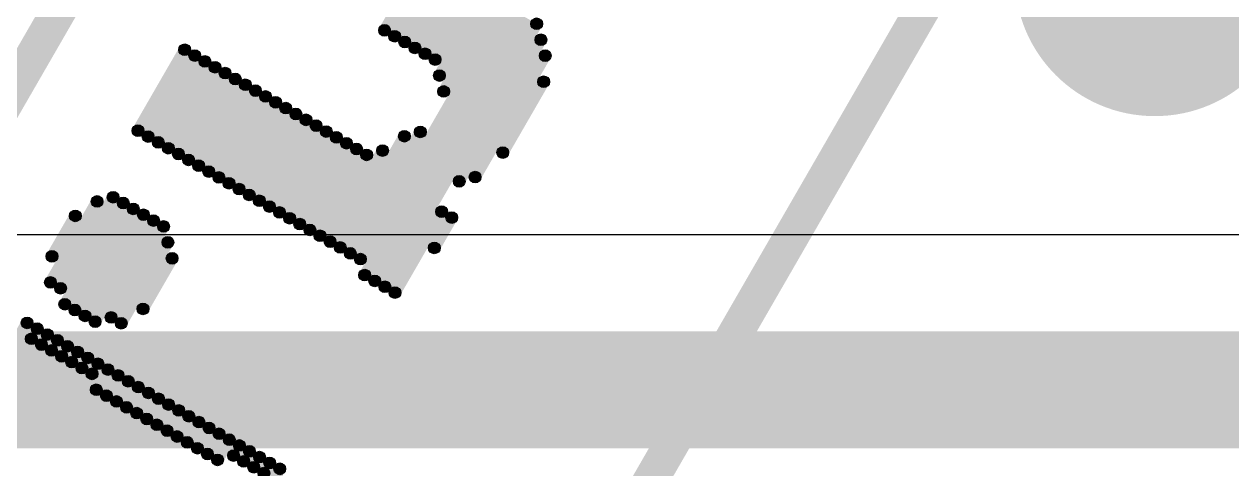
# Model space of a CAD drawing. Header units: millimetres. Extents: x -12 to 5350, y -10 to 5375.
# Drawn here: x -4.66 to -2.032, y -4.472 to -3.505 of the extents above; entities that cross this region are included whole.
import ezdxf

# ---------------------------------------------------------------- set-up
doc = ezdxf.new("R2010")
doc.units = ezdxf.units.MM
for name, color, linetype in [('BottomLayer', 5, 'Continuous'), ('BottomSolder', 6, 'Continuous'), ('TopLayer', 1, 'Continuous'), ('ViaHoleLayer', 16, 'Continuous')]:
    doc.layers.add(name, color=color, linetype=linetype)

# ---------------------------------------------------------------- blocks, each defined once
blk = doc.blocks.new('DUPPA_TOP_300X76_B_113')
at = {"layer": 'BottomSolder'}
for points in [[(0.254, -0.0635), (0.254, -0.0381), (7.366, -0.0381), (7.366, -0.0635)], [(0.2032, -0.0889), (0.2032, -0.0635), (7.4168, -0.0635), (7.4168, -0.0889)], [(0.1524, -0.1143), (0.1524, -0.0889), (7.4676, -0.0889), (7.4676, -0.1143)], [(5.0292, -0.3429), (5.0292, -0.3175), (5.1308, -0.3175), (5.1308, -0.3429)], [(4.826, -0.3683), (4.826, -0.3429), (4.8768, -0.3429), (4.8768, -0.3683)], [(4.9784, -0.3683), (4.9784, -0.3429), (5.1816, -0.3429), (5.1816, -0.3683)], [(5.3594, -0.3683), (5.3594, -0.3429), (5.5626, -0.3429), (5.5626, -0.3683)], [(4.8514, -0.3937), (4.8514, -0.3683), (4.8768, -0.3683), (4.8768, -0.3937)], [(4.8514, -0.4191), (4.8514, -0.3937), (4.8768, -0.3937), (4.8768, -0.4191)], [(4.953, -0.4191), (4.953, -0.3937), (5.207, -0.3937), (5.207, -0.4191)], [(4.9784, -0.3937), (4.9784, -0.3683), (5.207, -0.3683), (5.207, -0.3937)], [(5.3594, -0.3937), (5.3594, -0.3683), (5.5626, -0.3683), (5.5626, -0.3937)], [(5.3594, -0.4191), (5.3594, -0.3937), (5.5626, -0.3937), (5.5626, -0.4191)], [(4.8514, -0.4445), (4.8514, -0.4191), (4.8768, -0.4191), (4.8768, -0.4445)], [(4.953, -0.4445), (4.953, -0.4191), (5.207, -0.4191), (5.207, -0.4445)], [(5.3594, -0.4445), (5.3594, -0.4191), (5.5626, -0.4191), (5.5626, -0.4445)], [(4.8514, -0.4699), (4.8514, -0.4445), (4.8768, -0.4445), (4.8768, -0.4699)], [(4.953, -0.4699), (4.953, -0.4445), (5.207, -0.4445), (5.207, -0.4699)], [(5.3594, -0.4699), (5.3594, -0.4445), (5.5626, -0.4445), (5.5626, -0.4699)], [(4.8514, -0.4953), (4.8514, -0.4699), (4.8768, -0.4699), (4.8768, -0.4953)], [(4.953, -0.4953), (4.953, -0.4699), (5.207, -0.4699), (5.207, -0.4953)], [(5.3594, -0.4953), (5.3594, -0.4699), (5.5626, -0.4699), (5.5626, -0.4953)], [(4.8514, -0.5207), (4.8514, -0.4953), (4.8768, -0.4953), (4.8768, -0.5207)], [(4.9784, -0.5207), (4.9784, -0.4953), (5.207, -0.4953), (5.207, -0.5207)], [(5.3594, -0.5207), (5.3594, -0.4953), (5.5626, -0.4953), (5.5626, -0.5207)], [(4.8514, -0.5461), (4.8514, -0.5207), (4.8768, -0.5207), (4.8768, -0.5461)], [(4.9784, -0.5461), (4.9784, -0.5207), (5.1816, -0.5207), (5.1816, -0.5461)], [(5.3594, -0.5461), (5.3594, -0.5207), (5.5626, -0.5207), (5.5626, -0.5461)], [(4.826, -0.5715), (4.826, -0.5461), (4.8768, -0.5461), (4.8768, -0.5715)], [(5.0292, -0.5715), (5.0292, -0.5461), (5.1562, -0.5461), (5.1562, -0.5715)], [(5.3594, -0.5715), (5.3594, -0.5461), (5.5626, -0.5461), (5.5626, -0.5715)], [(4.826, -0.5969), (4.826, -0.5715), (4.8768, -0.5715), (4.8768, -0.5969)], [(5.3594, -0.5969), (5.3594, -0.5715), (5.5626, -0.5715), (5.5626, -0.5969)], [(4.826, -0.6223), (4.826, -0.5969), (4.8768, -0.5969), (4.8768, -0.6223)], [(5.3594, -0.6223), (5.3594, -0.5969), (5.5626, -0.5969), (5.5626, -0.6223)], [(4.826, -0.6477), (4.826, -0.6223), (4.8768, -0.6223), (4.8768, -0.6477)], [(5.3594, -0.6477), (5.3594, -0.6223), (5.5626, -0.6223), (5.5626, -0.6477)], [(4.826, -0.6731), (4.826, -0.6477), (4.8768, -0.6477), (4.8768, -0.6731)], [(5.3594, -0.6731), (5.3594, -0.6477), (5.5626, -0.6477), (5.5626, -0.6731)], [(4.826, -0.6985), (4.826, -0.6731), (4.8768, -0.6731), (4.8768, -0.6985)], [(5.3594, -0.6985), (5.3594, -0.6731), (5.5626, -0.6731), (5.5626, -0.6985)], [(4.826, -0.7239), (4.826, -0.6985), (4.8768, -0.6985), (4.8768, -0.7239)], [(5.3594, -0.7239), (5.3594, -0.6985), (5.5626, -0.6985), (5.5626, -0.7239)], [(5.8166, -0.7239), (5.8166, -0.6985), (6.0198, -0.6985), (6.0198, -0.7239)], [(4.826, -0.7493), (4.826, -0.7239), (4.8768, -0.7239), (4.8768, -0.7493)], [(5.3594, -0.7493), (5.3594, -0.7239), (5.5626, -0.7239), (5.5626, -0.7493)], [(5.8166, -0.7493), (5.8166, -0.7239), (6.0198, -0.7239), (6.0198, -0.7493)], [(4.826, -0.7747), (4.826, -0.7493), (4.8768, -0.7493), (4.8768, -0.7747)], [(5.3594, -0.7747), (5.3594, -0.7493), (5.5626, -0.7493), (5.5626, -0.7747)], [(5.8166, -0.7747), (5.8166, -0.7493), (6.0198, -0.7493), (6.0198, -0.7747)], [(4.826, -0.8001), (4.826, -0.7747), (4.8768, -0.7747), (4.8768, -0.8001)], [(5.3594, -0.8001), (5.3594, -0.7747), (5.5626, -0.7747), (5.5626, -0.8001)], [(5.8166, -0.8001), (5.8166, -0.7747), (6.0198, -0.7747), (6.0198, -0.8001)], [(4.826, -0.8255), (4.826, -0.8001), (4.8768, -0.8001), (4.8768, -0.8255)], [(5.3594, -0.8255), (5.3594, -0.8001), (5.5626, -0.8001), (5.5626, -0.8255)], [(5.8166, -0.8255), (5.8166, -0.8001), (6.0198, -0.8001), (6.0198, -0.8255)], [(4.826, -0.8509), (4.826, -0.8255), (4.8768, -0.8255), (4.8768, -0.8509)], [(5.3594, -0.8509), (5.3594, -0.8255), (5.588, -0.8255), (5.588, -0.8509)], [(5.8166, -0.8509), (5.8166, -0.8255), (6.0198, -0.8255), (6.0198, -0.8509)], [(4.826, -0.8763), (4.826, -0.8509), (4.8768, -0.8509), (4.8768, -0.8763)], [(5.3594, -0.8763), (5.3594, -0.8509), (5.6388, -0.8509), (5.6388, -0.8763)], [(5.7912, -0.8763), (5.7912, -0.8509), (6.0198, -0.8509), (6.0198, -0.8763)], [(4.8514, -0.9017), (4.8514, -0.8763), (4.8768, -0.8763), (4.8768, -0.9017)], [(5.3594, -0.9017), (5.3594, -0.8763), (5.6642, -0.8763), (5.6642, -0.9017)], [(5.7658, -0.9017), (5.7658, -0.8763), (6.0198, -0.8763), (6.0198, -0.9017)], [(4.8514, -0.9271), (4.8514, -0.9017), (4.8768, -0.9017), (4.8768, -0.9271)], [(5.3594, -0.9271), (5.3594, -0.9017), (6.0198, -0.9017), (6.0198, -0.9271)], [(4.8514, -0.9525), (4.8514, -0.9271), (4.8768, -0.9271), (4.8768, -0.9525)], [(5.334, -0.9525), (5.334, -0.9271), (6.0198, -0.9271), (6.0198, -0.9525)], [(4.8514, -0.9779), (4.8514, -0.9525), (4.8768, -0.9525), (4.8768, -0.9779)], [(5.334, -0.9779), (5.334, -0.9525), (5.9944, -0.9525), (5.9944, -0.9779)], [(4.8514, -1.0033), (4.8514, -0.9779), (4.8768, -0.9779), (4.8768, -1.0033)], [(5.334, -1.0033), (5.334, -0.9779), (5.9944, -0.9779), (5.9944, -1.0033)], [(5.334, -1.0287), (5.334, -1.0033), (5.5372, -1.0033), (5.5372, -1.0287)], [(5.6134, -1.0287), (5.6134, -1.0033), (5.969, -1.0033), (5.969, -1.0287)], [(5.461, -1.0541), (5.461, -1.0287), (5.5372, -1.0287), (5.5372, -1.0541)], [(5.6388, -1.0541), (5.6388, -1.0287), (5.9436, -1.0287), (5.9436, -1.0541)], [(5.715, -1.0795), (5.715, -1.0541), (5.8928, -1.0541), (5.8928, -1.0795)], [(0.1524, -1.6891), (0.1524, -1.6637), (7.4676, -1.6637), (7.4676, -1.6891)], [(0.2032, -1.7145), (0.2032, -1.6891), (7.4168, -1.6891), (7.4168, -1.7145)], [(0.254, -1.7399), (0.254, -1.7145), (7.366, -1.7145), (7.366, -1.7399)]]:
    blk.add_hatch(color=6, dxfattribs=at).paths.add_polyline_path(points)
h = blk.add_hatch(color=6, dxfattribs=at)
edge = h.paths.add_edge_path()
edge.add_arc((5.0292, -0.3302), 0.0127, 0, 360)
h = blk.add_hatch(color=6, dxfattribs=at)
edge = h.paths.add_edge_path()
edge.add_arc((5.1308, -0.3302), 0.0127, 0, 360)
h = blk.add_hatch(color=6, dxfattribs=at)
edge = h.paths.add_edge_path()
edge.add_arc((4.8768, -0.3556), 0.0127, 0, 360)
h = blk.add_hatch(color=6, dxfattribs=at)
edge = h.paths.add_edge_path()
edge.add_arc((4.9784, -0.3556), 0.0127, 0, 360)
h = blk.add_hatch(color=6, dxfattribs=at)
edge = h.paths.add_edge_path()
edge.add_arc((5.1816, -0.3556), 0.0127, 0, 360)
h = blk.add_hatch(color=6, dxfattribs=at)
edge = h.paths.add_edge_path()
edge.add_arc((5.3594, -0.3556), 0.0127, 0, 360)
h = blk.add_hatch(color=6, dxfattribs=at)
edge = h.paths.add_edge_path()
edge.add_arc((5.5626, -0.3556), 0.0127, 0, 360)
h = blk.add_hatch(color=6, dxfattribs=at)
edge = h.paths.add_edge_path()
edge.add_arc((4.8514, -0.381), 0.0127, 0, 360)
h = blk.add_hatch(color=6, dxfattribs=at)
edge = h.paths.add_edge_path()
edge.add_arc((4.8514, -0.4064), 0.0127, 0, 360)
h = blk.add_hatch(color=6, dxfattribs=at)
edge = h.paths.add_edge_path()
edge.add_arc((4.8768, -0.381), 0.0127, 0, 360)
h = blk.add_hatch(color=6, dxfattribs=at)
edge = h.paths.add_edge_path()
edge.add_arc((4.8768, -0.4064), 0.0127, 0, 360)
h = blk.add_hatch(color=6, dxfattribs=at)
edge = h.paths.add_edge_path()
edge.add_arc((4.953, -0.4064), 0.0127, 0, 360)
h = blk.add_hatch(color=6, dxfattribs=at)
edge = h.paths.add_edge_path()
edge.add_arc((4.9784, -0.381), 0.0127, 0, 360)
h = blk.add_hatch(color=6, dxfattribs=at)
edge = h.paths.add_edge_path()
edge.add_arc((5.207, -0.381), 0.0127, 0, 360)
h = blk.add_hatch(color=6, dxfattribs=at)
edge = h.paths.add_edge_path()
edge.add_arc((5.207, -0.4064), 0.0127, 0, 360)
h = blk.add_hatch(color=6, dxfattribs=at)
edge = h.paths.add_edge_path()
edge.add_arc((5.3594, -0.381), 0.0127, 0, 360)
h = blk.add_hatch(color=6, dxfattribs=at)
edge = h.paths.add_edge_path()
edge.add_arc((5.3594, -0.4064), 0.0127, 0, 360)
h = blk.add_hatch(color=6, dxfattribs=at)
edge = h.paths.add_edge_path()
edge.add_arc((5.5626, -0.381), 0.0127, 0, 360)
h = blk.add_hatch(color=6, dxfattribs=at)
edge = h.paths.add_edge_path()
edge.add_arc((5.5626, -0.4064), 0.0127, 0, 360)
h = blk.add_hatch(color=6, dxfattribs=at)
edge = h.paths.add_edge_path()
edge.add_arc((4.8514, -0.4318), 0.0127, 0, 360)
h = blk.add_hatch(color=6, dxfattribs=at)
edge = h.paths.add_edge_path()
edge.add_arc((4.8768, -0.4318), 0.0127, 0, 360)
h = blk.add_hatch(color=6, dxfattribs=at)
edge = h.paths.add_edge_path()
edge.add_arc((4.953, -0.4318), 0.0127, 0, 360)
h = blk.add_hatch(color=6, dxfattribs=at)
edge = h.paths.add_edge_path()
edge.add_arc((5.207, -0.4318), 0.0127, 0, 360)
h = blk.add_hatch(color=6, dxfattribs=at)
edge = h.paths.add_edge_path()
edge.add_arc((5.3594, -0.4318), 0.0127, 0, 360)
h = blk.add_hatch(color=6, dxfattribs=at)
edge = h.paths.add_edge_path()
edge.add_arc((5.5626, -0.4318), 0.0127, 0, 360)
h = blk.add_hatch(color=6, dxfattribs=at)
edge = h.paths.add_edge_path()
edge.add_arc((4.8514, -0.4572), 0.0127, 0, 360)
h = blk.add_hatch(color=6, dxfattribs=at)
edge = h.paths.add_edge_path()
edge.add_arc((4.8768, -0.4572), 0.0127, 0, 360)
h = blk.add_hatch(color=6, dxfattribs=at)
edge = h.paths.add_edge_path()
edge.add_arc((4.953, -0.4572), 0.0127, 0, 360)
h = blk.add_hatch(color=6, dxfattribs=at)
edge = h.paths.add_edge_path()
edge.add_arc((5.207, -0.4572), 0.0127, 0, 360)
h = blk.add_hatch(color=6, dxfattribs=at)
edge = h.paths.add_edge_path()
edge.add_arc((5.3594, -0.4572), 0.0127, 0, 360)
h = blk.add_hatch(color=6, dxfattribs=at)
edge = h.paths.add_edge_path()
edge.add_arc((5.5626, -0.4572), 0.0127, 0, 360)
h = blk.add_hatch(color=6, dxfattribs=at)
edge = h.paths.add_edge_path()
edge.add_arc((4.8514, -0.4826), 0.0127, 0, 360)
h = blk.add_hatch(color=6, dxfattribs=at)
edge = h.paths.add_edge_path()
edge.add_arc((4.8768, -0.4826), 0.0127, 0, 360)
h = blk.add_hatch(color=6, dxfattribs=at)
edge = h.paths.add_edge_path()
edge.add_arc((4.953, -0.4826), 0.0127, 0, 360)
h = blk.add_hatch(color=6, dxfattribs=at)
edge = h.paths.add_edge_path()
edge.add_arc((5.207, -0.4826), 0.0127, 0, 360)
h = blk.add_hatch(color=6, dxfattribs=at)
edge = h.paths.add_edge_path()
edge.add_arc((5.3594, -0.4826), 0.0127, 0, 360)
h = blk.add_hatch(color=6, dxfattribs=at)
edge = h.paths.add_edge_path()
edge.add_arc((5.5626, -0.4826), 0.0127, 0, 360)
h = blk.add_hatch(color=6, dxfattribs=at)
edge = h.paths.add_edge_path()
edge.add_arc((4.8514, -0.508), 0.0127, 0, 360)
h = blk.add_hatch(color=6, dxfattribs=at)
edge = h.paths.add_edge_path()
edge.add_arc((4.8768, -0.508), 0.0127, 0, 360)
h = blk.add_hatch(color=6, dxfattribs=at)
edge = h.paths.add_edge_path()
edge.add_arc((4.9784, -0.508), 0.0127, 0, 360)
h = blk.add_hatch(color=6, dxfattribs=at)
edge = h.paths.add_edge_path()
edge.add_arc((5.207, -0.508), 0.0127, 0, 360)
h = blk.add_hatch(color=6, dxfattribs=at)
edge = h.paths.add_edge_path()
edge.add_arc((5.3594, -0.508), 0.0127, 0, 360)
h = blk.add_hatch(color=6, dxfattribs=at)
edge = h.paths.add_edge_path()
edge.add_arc((5.5626, -0.508), 0.0127, 0, 360)
h = blk.add_hatch(color=6, dxfattribs=at)
edge = h.paths.add_edge_path()
edge.add_arc((4.8514, -0.5334), 0.0127, 0, 360)
h = blk.add_hatch(color=6, dxfattribs=at)
edge = h.paths.add_edge_path()
edge.add_arc((4.8768, -0.5334), 0.0127, 0, 360)
h = blk.add_hatch(color=6, dxfattribs=at)
edge = h.paths.add_edge_path()
edge.add_arc((4.9784, -0.5334), 0.0127, 0, 360)
h = blk.add_hatch(color=6, dxfattribs=at)
edge = h.paths.add_edge_path()
edge.add_arc((5.1816, -0.5334), 0.0127, 0, 360)
h = blk.add_hatch(color=6, dxfattribs=at)
edge = h.paths.add_edge_path()
edge.add_arc((5.3594, -0.5334), 0.0127, 0, 360)
h = blk.add_hatch(color=6, dxfattribs=at)
edge = h.paths.add_edge_path()
edge.add_arc((5.5626, -0.5334), 0.0127, 0, 360)
h = blk.add_hatch(color=6, dxfattribs=at)
edge = h.paths.add_edge_path()
edge.add_arc((4.826, -0.5588), 0.0127, 0, 360)
h = blk.add_hatch(color=6, dxfattribs=at)
edge = h.paths.add_edge_path()
edge.add_arc((4.8768, -0.5588), 0.0127, 0, 360)
h = blk.add_hatch(color=6, dxfattribs=at)
edge = h.paths.add_edge_path()
edge.add_arc((5.0292, -0.5588), 0.0127, 0, 360)
h = blk.add_hatch(color=6, dxfattribs=at)
edge = h.paths.add_edge_path()
edge.add_arc((5.1562, -0.5588), 0.0127, 0, 360)
h = blk.add_hatch(color=6, dxfattribs=at)
edge = h.paths.add_edge_path()
edge.add_arc((5.3594, -0.5588), 0.0127, 0, 360)
h = blk.add_hatch(color=6, dxfattribs=at)
edge = h.paths.add_edge_path()
edge.add_arc((5.5626, -0.5588), 0.0127, 0, 360)
h = blk.add_hatch(color=6, dxfattribs=at)
edge = h.paths.add_edge_path()
edge.add_arc((4.826, -0.5842), 0.0127, 0, 360)
h = blk.add_hatch(color=6, dxfattribs=at)
edge = h.paths.add_edge_path()
edge.add_arc((4.8768, -0.5842), 0.0127, 0, 360)
h = blk.add_hatch(color=6, dxfattribs=at)
edge = h.paths.add_edge_path()
edge.add_arc((5.3594, -0.5842), 0.0127, 0, 360)
h = blk.add_hatch(color=6, dxfattribs=at)
edge = h.paths.add_edge_path()
edge.add_arc((5.5626, -0.5842), 0.0127, 0, 360)
h = blk.add_hatch(color=6, dxfattribs=at)
edge = h.paths.add_edge_path()
edge.add_arc((4.826, -0.6096), 0.0127, 0, 360)
h = blk.add_hatch(color=6, dxfattribs=at)
edge = h.paths.add_edge_path()
edge.add_arc((4.8768, -0.6096), 0.0127, 0, 360)
h = blk.add_hatch(color=6, dxfattribs=at)
edge = h.paths.add_edge_path()
edge.add_arc((5.3594, -0.6096), 0.0127, 0, 360)
h = blk.add_hatch(color=6, dxfattribs=at)
edge = h.paths.add_edge_path()
edge.add_arc((5.5626, -0.6096), 0.0127, 0, 360)
h = blk.add_hatch(color=6, dxfattribs=at)
edge = h.paths.add_edge_path()
edge.add_arc((4.826, -0.635), 0.0127, 0, 360)
h = blk.add_hatch(color=6, dxfattribs=at)
edge = h.paths.add_edge_path()
edge.add_arc((4.8768, -0.635), 0.0127, 0, 360)
h = blk.add_hatch(color=6, dxfattribs=at)
edge = h.paths.add_edge_path()
edge.add_arc((5.3594, -0.635), 0.0127, 0, 360)
h = blk.add_hatch(color=6, dxfattribs=at)
edge = h.paths.add_edge_path()
edge.add_arc((5.5626, -0.635), 0.0127, 0, 360)
h = blk.add_hatch(color=6, dxfattribs=at)
edge = h.paths.add_edge_path()
edge.add_arc((4.826, -0.6604), 0.0127, 0, 360)
h = blk.add_hatch(color=6, dxfattribs=at)
edge = h.paths.add_edge_path()
edge.add_arc((4.8768, -0.6604), 0.0127, 0, 360)
h = blk.add_hatch(color=6, dxfattribs=at)
edge = h.paths.add_edge_path()
edge.add_arc((5.3594, -0.6604), 0.0127, 0, 360)
h = blk.add_hatch(color=6, dxfattribs=at)
edge = h.paths.add_edge_path()
edge.add_arc((5.5626, -0.6604), 0.0127, 0, 360)
h = blk.add_hatch(color=6, dxfattribs=at)
edge = h.paths.add_edge_path()
edge.add_arc((4.826, -0.6858), 0.0127, 0, 360)
h = blk.add_hatch(color=6, dxfattribs=at)
edge = h.paths.add_edge_path()
edge.add_arc((4.8768, -0.6858), 0.0127, 0, 360)
h = blk.add_hatch(color=6, dxfattribs=at)
edge = h.paths.add_edge_path()
edge.add_arc((5.3594, -0.6858), 0.0127, 0, 360)
h = blk.add_hatch(color=6, dxfattribs=at)
edge = h.paths.add_edge_path()
edge.add_arc((5.5626, -0.6858), 0.0127, 0, 360)
h = blk.add_hatch(color=6, dxfattribs=at)
edge = h.paths.add_edge_path()
edge.add_arc((4.826, -0.7112), 0.0127, 0, 360)
h = blk.add_hatch(color=6, dxfattribs=at)
edge = h.paths.add_edge_path()
edge.add_arc((4.8768, -0.7112), 0.0127, 0, 360)
h = blk.add_hatch(color=6, dxfattribs=at)
edge = h.paths.add_edge_path()
edge.add_arc((5.3594, -0.7112), 0.0127, 0, 360)
h = blk.add_hatch(color=6, dxfattribs=at)
edge = h.paths.add_edge_path()
edge.add_arc((5.5626, -0.7112), 0.0127, 0, 360)
h = blk.add_hatch(color=6, dxfattribs=at)
edge = h.paths.add_edge_path()
edge.add_arc((5.8166, -0.7112), 0.0127, 0, 360)
h = blk.add_hatch(color=6, dxfattribs=at)
edge = h.paths.add_edge_path()
edge.add_arc((4.826, -0.7366), 0.0127, 0, 360)
h = blk.add_hatch(color=6, dxfattribs=at)
edge = h.paths.add_edge_path()
edge.add_arc((4.8768, -0.7366), 0.0127, 0, 360)
h = blk.add_hatch(color=6, dxfattribs=at)
edge = h.paths.add_edge_path()
edge.add_arc((5.3594, -0.7366), 0.0127, 0, 360)
h = blk.add_hatch(color=6, dxfattribs=at)
edge = h.paths.add_edge_path()
edge.add_arc((5.5626, -0.7366), 0.0127, 0, 360)
h = blk.add_hatch(color=6, dxfattribs=at)
edge = h.paths.add_edge_path()
edge.add_arc((5.8166, -0.7366), 0.0127, 0, 360)
h = blk.add_hatch(color=6, dxfattribs=at)
edge = h.paths.add_edge_path()
edge.add_arc((4.826, -0.762), 0.0127, 0, 360)
h = blk.add_hatch(color=6, dxfattribs=at)
edge = h.paths.add_edge_path()
edge.add_arc((4.8768, -0.762), 0.0127, 0, 360)
h = blk.add_hatch(color=6, dxfattribs=at)
edge = h.paths.add_edge_path()
edge.add_arc((5.3594, -0.762), 0.0127, 0, 360)
h = blk.add_hatch(color=6, dxfattribs=at)
edge = h.paths.add_edge_path()
edge.add_arc((5.5626, -0.762), 0.0127, 0, 360)
h = blk.add_hatch(color=6, dxfattribs=at)
edge = h.paths.add_edge_path()
edge.add_arc((5.8166, -0.762), 0.0127, 0, 360)
h = blk.add_hatch(color=6, dxfattribs=at)
edge = h.paths.add_edge_path()
edge.add_arc((4.826, -0.7874), 0.0127, 0, 360)
h = blk.add_hatch(color=6, dxfattribs=at)
edge = h.paths.add_edge_path()
edge.add_arc((4.8768, -0.7874), 0.0127, 0, 360)
h = blk.add_hatch(color=6, dxfattribs=at)
edge = h.paths.add_edge_path()
edge.add_arc((5.3594, -0.7874), 0.0127, 0, 360)
h = blk.add_hatch(color=6, dxfattribs=at)
edge = h.paths.add_edge_path()
edge.add_arc((5.5626, -0.7874), 0.0127, 0, 360)
h = blk.add_hatch(color=6, dxfattribs=at)
edge = h.paths.add_edge_path()
edge.add_arc((5.8166, -0.7874), 0.0127, 0, 360)
h = blk.add_hatch(color=6, dxfattribs=at)
edge = h.paths.add_edge_path()
edge.add_arc((4.826, -0.8128), 0.0127, 0, 360)
h = blk.add_hatch(color=6, dxfattribs=at)
edge = h.paths.add_edge_path()
edge.add_arc((4.8768, -0.8128), 0.0127, 0, 360)
h = blk.add_hatch(color=6, dxfattribs=at)
edge = h.paths.add_edge_path()
edge.add_arc((5.3594, -0.8128), 0.0127, 0, 360)
h = blk.add_hatch(color=6, dxfattribs=at)
edge = h.paths.add_edge_path()
edge.add_arc((5.5626, -0.8128), 0.0127, 0, 360)
h = blk.add_hatch(color=6, dxfattribs=at)
edge = h.paths.add_edge_path()
edge.add_arc((5.8166, -0.8128), 0.0127, 0, 360)
h = blk.add_hatch(color=6, dxfattribs=at)
edge = h.paths.add_edge_path()
edge.add_arc((4.826, -0.8382), 0.0127, 0, 360)
h = blk.add_hatch(color=6, dxfattribs=at)
edge = h.paths.add_edge_path()
edge.add_arc((4.8768, -0.8382), 0.0127, 0, 360)
h = blk.add_hatch(color=6, dxfattribs=at)
edge = h.paths.add_edge_path()
edge.add_arc((5.3594, -0.8382), 0.0127, 0, 360)
h = blk.add_hatch(color=6, dxfattribs=at)
edge = h.paths.add_edge_path()
edge.add_arc((5.588, -0.8382), 0.0127, 0, 360)
h = blk.add_hatch(color=6, dxfattribs=at)
edge = h.paths.add_edge_path()
edge.add_arc((5.8166, -0.8382), 0.0127, 0, 360)
h = blk.add_hatch(color=6, dxfattribs=at)
edge = h.paths.add_edge_path()
edge.add_arc((4.826, -0.8636), 0.0127, 0, 360)
h = blk.add_hatch(color=6, dxfattribs=at)
edge = h.paths.add_edge_path()
edge.add_arc((4.8768, -0.8636), 0.0127, 0, 360)
h = blk.add_hatch(color=6, dxfattribs=at)
edge = h.paths.add_edge_path()
edge.add_arc((5.3594, -0.8636), 0.0127, 0, 360)
h = blk.add_hatch(color=6, dxfattribs=at)
edge = h.paths.add_edge_path()
edge.add_arc((5.6388, -0.8636), 0.0127, 0, 360)
h = blk.add_hatch(color=6, dxfattribs=at)
edge = h.paths.add_edge_path()
edge.add_arc((5.7912, -0.8636), 0.0127, 0, 360)
h = blk.add_hatch(color=6, dxfattribs=at)
edge = h.paths.add_edge_path()
edge.add_arc((4.8514, -0.889), 0.0127, 0, 360)
h = blk.add_hatch(color=6, dxfattribs=at)
edge = h.paths.add_edge_path()
edge.add_arc((4.8768, -0.889), 0.0127, 0, 360)
h = blk.add_hatch(color=6, dxfattribs=at)
edge = h.paths.add_edge_path()
edge.add_arc((5.3594, -0.889), 0.0127, 0, 360)
h = blk.add_hatch(color=6, dxfattribs=at)
edge = h.paths.add_edge_path()
edge.add_arc((5.6642, -0.889), 0.0127, 0, 360)
h = blk.add_hatch(color=6, dxfattribs=at)
edge = h.paths.add_edge_path()
edge.add_arc((5.7658, -0.889), 0.0127, 0, 360)
h = blk.add_hatch(color=6, dxfattribs=at)
edge = h.paths.add_edge_path()
edge.add_arc((4.8514, -0.9144), 0.0127, 0, 360)
h = blk.add_hatch(color=6, dxfattribs=at)
edge = h.paths.add_edge_path()
edge.add_arc((4.8768, -0.9144), 0.0127, 0, 360)
h = blk.add_hatch(color=6, dxfattribs=at)
edge = h.paths.add_edge_path()
edge.add_arc((5.3594, -0.9144), 0.0127, 0, 360)
h = blk.add_hatch(color=6, dxfattribs=at)
edge = h.paths.add_edge_path()
edge.add_arc((4.8514, -0.9398), 0.0127, 0, 360)
h = blk.add_hatch(color=6, dxfattribs=at)
edge = h.paths.add_edge_path()
edge.add_arc((4.8768, -0.9398), 0.0127, 0, 360)
h = blk.add_hatch(color=6, dxfattribs=at)
edge = h.paths.add_edge_path()
edge.add_arc((5.334, -0.9398), 0.0127, 0, 360)
h = blk.add_hatch(color=6, dxfattribs=at)
edge = h.paths.add_edge_path()
edge.add_arc((4.8514, -0.9652), 0.0127, 0, 360)
h = blk.add_hatch(color=6, dxfattribs=at)
edge = h.paths.add_edge_path()
edge.add_arc((4.8768, -0.9652), 0.0127, 0, 360)
h = blk.add_hatch(color=6, dxfattribs=at)
edge = h.paths.add_edge_path()
edge.add_arc((5.334, -0.9652), 0.0127, 0, 360)
h = blk.add_hatch(color=6, dxfattribs=at)
edge = h.paths.add_edge_path()
edge.add_arc((4.8768, -0.9906), 0.0127, 0, 360)
h = blk.add_hatch(color=6, dxfattribs=at)
edge = h.paths.add_edge_path()
edge.add_arc((5.334, -0.9906), 0.0127, 0, 360)
h = blk.add_hatch(color=6, dxfattribs=at)
edge = h.paths.add_edge_path()
edge.add_arc((5.9944, -0.9906), 0.0127, 0, 360)
h = blk.add_hatch(color=6, dxfattribs=at)
edge = h.paths.add_edge_path()
edge.add_arc((5.334, -1.016), 0.0127, 0, 360)
h = blk.add_hatch(color=6, dxfattribs=at)
edge = h.paths.add_edge_path()
edge.add_arc((5.5372, -1.016), 0.0127, 0, 360)
h = blk.add_hatch(color=6, dxfattribs=at)
edge = h.paths.add_edge_path()
edge.add_arc((5.6134, -1.016), 0.0127, 0, 360)
h = blk.add_hatch(color=6, dxfattribs=at)
edge = h.paths.add_edge_path()
edge.add_arc((5.969, -1.016), 0.0127, 0, 360)
h = blk.add_hatch(color=6, dxfattribs=at)
edge = h.paths.add_edge_path()
edge.add_arc((5.461, -1.0414), 0.0127, 0, 360)
h = blk.add_hatch(color=6, dxfattribs=at)
edge = h.paths.add_edge_path()
edge.add_arc((5.5372, -1.0414), 0.0127, 0, 360)
h = blk.add_hatch(color=6, dxfattribs=at)
edge = h.paths.add_edge_path()
edge.add_arc((5.6388, -1.0414), 0.0127, 0, 360)
h = blk.add_hatch(color=6, dxfattribs=at)
edge = h.paths.add_edge_path()
edge.add_arc((5.9436, -1.0414), 0.0127, 0, 360)
h = blk.add_hatch(color=6, dxfattribs=at)
edge = h.paths.add_edge_path()
edge.add_arc((5.715, -1.0668), 0.0127, 0, 360)
h = blk.add_hatch(color=6, dxfattribs=at)
edge = h.paths.add_edge_path()
edge.add_arc((5.8928, -1.0668), 0.0127, 0, 360)
for centre in [(5.0292, -0.3302), (5.1308, -0.3302), (4.8768, -0.3556), (4.9784, -0.3556), (5.1816, -0.3556), (5.3594, -0.3556), (5.5626, -0.3556), (4.8514, -0.381), (4.8514, -0.4064), (4.8768, -0.381), (4.8768, -0.4064), (4.953, -0.4064), (4.9784, -0.381), (5.207, -0.381), (5.207, -0.4064), (5.3594, -0.381), (5.3594, -0.4064), (5.5626, -0.381), (5.5626, -0.4064), (4.8514, -0.4318), (4.8768, -0.4318), (4.953, -0.4318), (5.207, -0.4318), (5.3594, -0.4318), (5.5626, -0.4318), (4.8514, -0.4572), (4.8768, -0.4572), (4.953, -0.4572), (5.207, -0.4572), (5.3594, -0.4572), (5.5626, -0.4572), (4.8514, -0.4826), (4.8768, -0.4826), (4.953, -0.4826), (5.207, -0.4826), (5.3594, -0.4826), (5.5626, -0.4826), (4.8514, -0.508), (4.8768, -0.508), (4.9784, -0.508), (5.207, -0.508), (5.3594, -0.508), (5.5626, -0.508), (4.8514, -0.5334), (4.8768, -0.5334), (4.9784, -0.5334), (5.1816, -0.5334), (5.3594, -0.5334), (5.5626, -0.5334), (4.826, -0.5588), (4.8768, -0.5588), (5.0292, -0.5588), (5.1562, -0.5588), (5.3594, -0.5588), (5.5626, -0.5588), (4.826, -0.5842), (4.8768, -0.5842), (5.3594, -0.5842), (5.5626, -0.5842), (4.826, -0.6096), (4.8768, -0.6096), (5.3594, -0.6096), (5.5626, -0.6096), (4.826, -0.635), (4.8768, -0.635), (5.3594, -0.635), (5.5626, -0.635), (4.826, -0.6604), (4.8768, -0.6604), (5.3594, -0.6604), (5.5626, -0.6604), (4.826, -0.6858), (4.8768, -0.6858), (5.3594, -0.6858), (5.5626, -0.6858), (4.826, -0.7112), (4.8768, -0.7112), (5.3594, -0.7112), (5.5626, -0.7112), (5.8166, -0.7112), (4.826, -0.7366), (4.8768, -0.7366), (5.3594, -0.7366), (5.5626, -0.7366), (5.8166, -0.7366), (4.826, -0.762), (4.8768, -0.762), (5.3594, -0.762), (5.5626, -0.762), (5.8166, -0.762), (4.826, -0.7874), (4.8768, -0.7874), (5.3594, -0.7874), (5.5626, -0.7874), (5.8166, -0.7874), (4.826, -0.8128), (4.8768, -0.8128), (5.3594, -0.8128), (5.5626, -0.8128), (5.8166, -0.8128), (4.826, -0.8382), (4.8768, -0.8382), (5.3594, -0.8382), (5.588, -0.8382), (5.8166, -0.8382), (4.826, -0.8636), (4.8768, -0.8636), (5.3594, -0.8636), (5.6388, -0.8636), (5.7912, -0.8636), (4.8514, -0.889), (4.8768, -0.889), (5.3594, -0.889), (5.6642, -0.889), (5.7658, -0.889), (4.8514, -0.9144), (4.8768, -0.9144), (5.3594, -0.9144), (4.8514, -0.9398), (4.8768, -0.9398), (5.334, -0.9398), (4.8514, -0.9652), (4.8768, -0.9652), (5.334, -0.9652), (4.8768, -0.9906), (5.334, -0.9906), (5.9944, -0.9906), (5.334, -1.016), (5.5372, -1.016), (5.6134, -1.016), (5.969, -1.016), (5.461, -1.0414), (5.5372, -1.0414), (5.6388, -1.0414), (5.9436, -1.0414), (5.715, -1.0668), (5.8928, -1.0668)]:
    blk.add_circle(centre, 0.0127, dxfattribs=at)

msp = doc.modelspace()

# ---------------------------------------------------------------- hatches: boundary and pattern name
at = {"layer": 'BottomLayer'}
h = msp.add_hatch(color=5, dxfattribs=at)
edge = h.paths.add_edge_path()
edge.add_arc((-2.2, -3.4), 0.3048, 0, 360)
at = {"layer": 'TopLayer'}
h = msp.add_hatch(color=1, dxfattribs=at)
edge = h.paths.add_edge_path()
edge.add_arc((-2.2, -3.4), 0.3048, 0, 360)
msp.add_hatch(color=1, dxfattribs=at).paths.add_polyline_path([(-7.2, -4.427), (-7.2, -4.173), (5.2, -4.173), (5.2, -4.427)])
at = {"layer": 'ViaHoleLayer'}
h = msp.add_hatch(color=16, dxfattribs=at)
edge = h.paths.add_edge_path()
edge.add_arc((-2.2, -3.4), 0.1524, 0, 360)

# ---------------------------------------------------------------- linework, layer by layer
at = {"layer": 'TopLayer'}
msp.add_line((4.814, -3.9633), (-7.0605, -3.9633), dxfattribs=at)

# ---------------------------------------------------------------- block references
at = {"rotation": 59.99999999999999}
msp.add_blockref('DUPPA_TOP_300X76_B_113', (-7.4, -8.2), dxfattribs=at)

doc.saveas('drawing.dxf')
